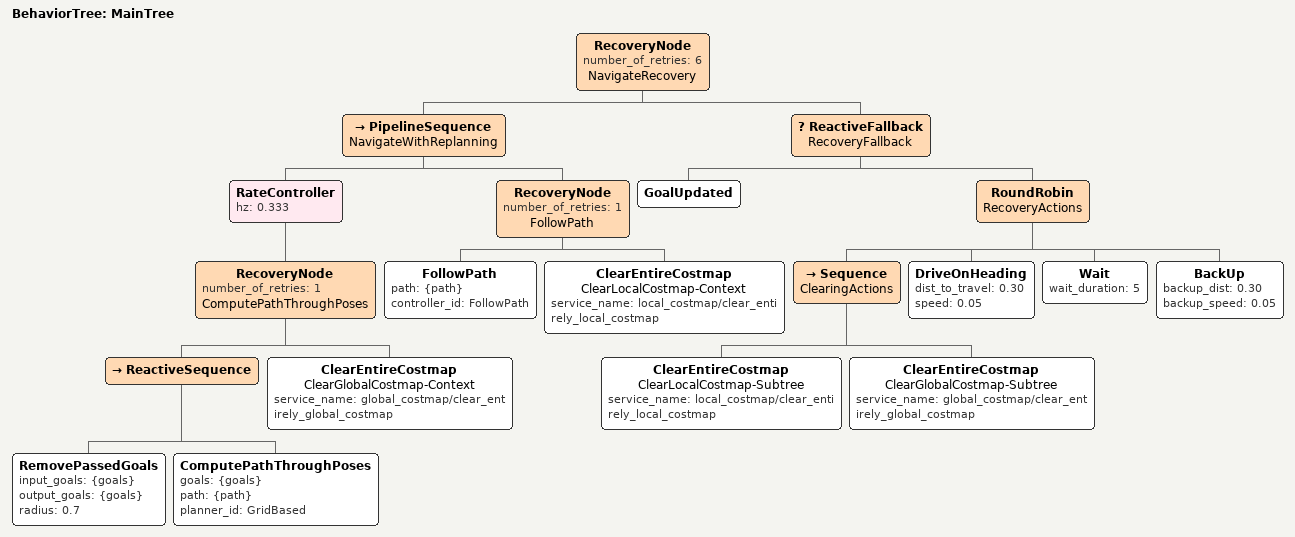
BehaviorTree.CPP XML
<!--
  Ackermann version: Spin removed (incompatible with Ackermann steering).
  Replaced with DriveOnHeading for forward recovery motion.
-->
<root main_tree_to_execute="MainTree">
  <BehaviorTree ID="MainTree">
    <RecoveryNode number_of_retries="6" name="NavigateRecovery">
      <PipelineSequence name="NavigateWithReplanning">
        <RateController hz="0.333">
          <RecoveryNode number_of_retries="1" name="ComputePathThroughPoses">
            <ReactiveSequence>
              <RemovePassedGoals input_goals="{goals}" output_goals="{goals}" radius="0.7"/>
              <ComputePathThroughPoses goals="{goals}" path="{path}" planner_id="GridBased"/>
            </ReactiveSequence>
            <ClearEntireCostmap name="ClearGlobalCostmap-Context" service_name="global_costmap/clear_entirely_global_costmap"/>
          </RecoveryNode>
        </RateController>
        <RecoveryNode number_of_retries="1" name="FollowPath">
          <FollowPath path="{path}" controller_id="FollowPath"/>
          <ClearEntireCostmap name="ClearLocalCostmap-Context" service_name="local_costmap/clear_entirely_local_costmap"/>
        </RecoveryNode>
      </PipelineSequence>
      <ReactiveFallback name="RecoveryFallback">
        <GoalUpdated/>
        <RoundRobin name="RecoveryActions">
          <Sequence name="ClearingActions">
            <ClearEntireCostmap name="ClearLocalCostmap-Subtree" service_name="local_costmap/clear_entirely_local_costmap"/>
            <ClearEntireCostmap name="ClearGlobalCostmap-Subtree" service_name="global_costmap/clear_entirely_global_costmap"/>
          </Sequence>
          <DriveOnHeading dist_to_travel="0.30" speed="0.05"/>
          <Wait wait_duration="5"/>
          <BackUp backup_dist="0.30" backup_speed="0.05"/>
        </RoundRobin>
      </ReactiveFallback>
    </RecoveryNode>
  </BehaviorTree>
</root>
